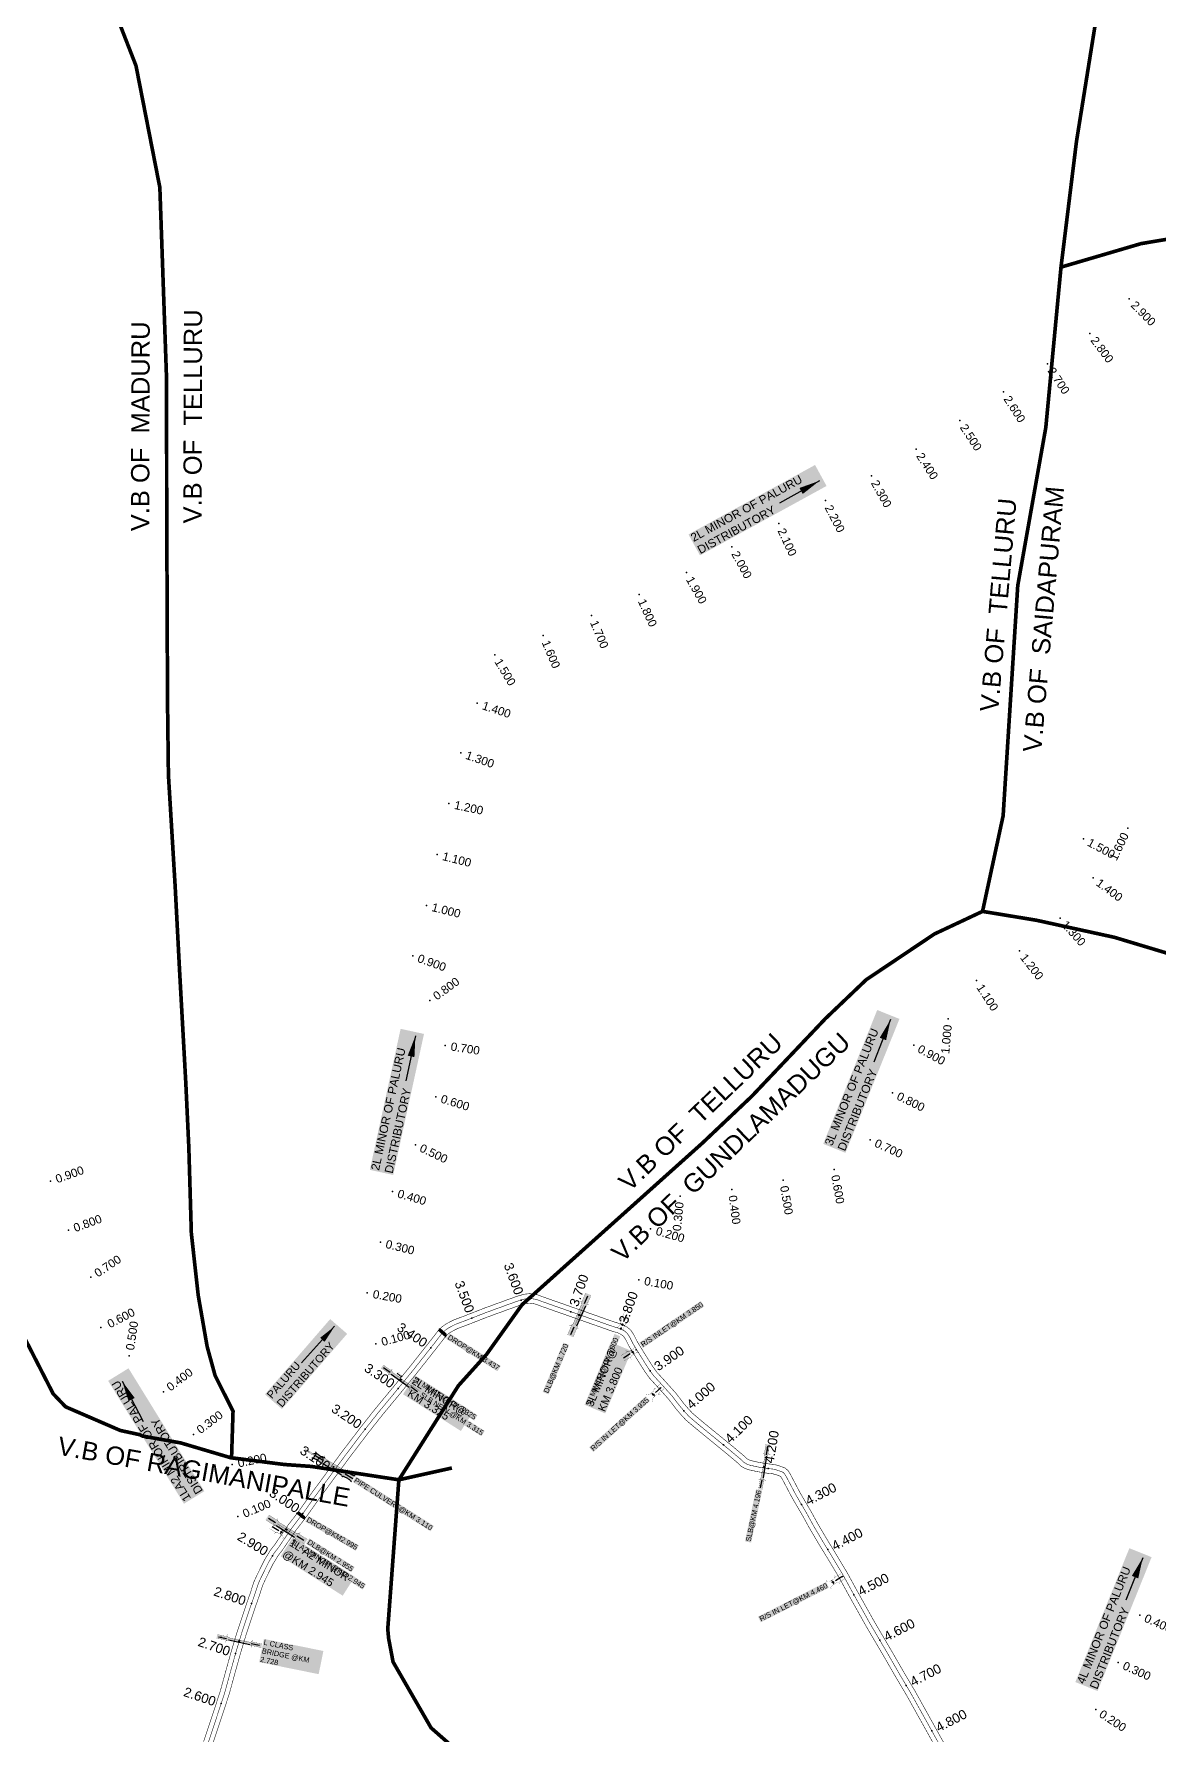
# Model space of a CAD drawing. Header units: inches. Extents: x 174104 to 230935, y 1583276 to 1631460.
# Drawn here: x 201426 to 203582, y 1603893 to 1607150 of the extents above; entities that cross this region are included whole.
import ezdxf
from ezdxf.enums import TextEntityAlignment as Align

# ---------------------------------------------------------------- set-up
doc = ezdxf.new("R2010")
doc.units = ezdxf.units.IN
doc.header["$LTSCALE"] = 15
doc.header["$MEASUREMENT"] = 0
doc.linetypes.add('ACAD_ISO02W100', pattern=[15, 12, -3])
doc.linetypes.add('HIDDEN2', pattern=[0.1875, 0.125, -0.0625])
for name, color, linetype in [('CANAL1', 7, 'Continuous'), ('CHANAGE', 1, 'Continuous'), ('CSMark', 72, 'Continuous'), ('PAPER SIZE', 5, 'Continuous'), ('RE REMARKS', 7, 'Continuous'), ('STRUCTURE', 5, 'Continuous'), ('text2', 7, 'Continuous'), ('VB', 72, 'Continuous'), ('VILLAGE BOUNDRY', 5, 'Continuous')]:
    doc.layers.add(name, color=color, linetype=linetype)
doc.styles.add('FONT1', font='Arial')
doc.styles.get("Standard").update_dxf_attribs({"font": 'arial.ttf'})
doc.dimstyles.get("Standard").update_dxf_attribs({"dimtxt": 0.18, "dimasz": 0.18, "dimexe": 0.18, "dimexo": 0.0625, "dimgap": 0.09, "dimtad": 0, "dimtih": 1, "dimtoh": 1, "dimdec": 4, "dimzin": 0, "dimdsep": 46, "dimtxsty": 'Standard', "dimcen": 0.09, "dimadec": 0, "dimazin": 0, "dimtfac": 1, "dimtdec": 4, "dimtofl": 0, "dimtmove": 0, "dimatfit": 3, "dimfxl": 1, "dimtolj": 1, "dimtzin": 0, "dimarcsym": 0})

# ---------------------------------------------------------------- blocks, each defined once
blk = doc.blocks.new('DROP')
h = blk.add_hatch()
h.set_pattern_fill('ANSI31', color=1, scale=10, angle=45)
h.set_pattern_definition([(90, (-324.4107, -25.7687), (-1.25, 0), [])])
h.paths.add_polyline_path([(-9.9, -4.3), (-13.8, 4.1), (13.8, 4.1), (10.2, -4.3)])
at = {"layer": 'STRUCTURE', "color": 5, "const_width": 0.49}
blk.add_lwpolyline([(-9.9, -4.3), (-13.8, 4.1), (13.8, 4.1), (10.2, -4.3), (-9.9, -4.3)], dxfattribs=at)
at = {"layer": 'STRUCTURE', "color": 5}
blk.add_circle((0, 0), 1.33, dxfattribs=at)
blk = doc.blocks.new('SLB')
at = {"layer": 'STRUCTURE'}
h = blk.add_hatch(dxfattribs=at)
h.set_pattern_fill('DOTS', color=6, scale=20, angle=320.3722, style=0)
h.set_pattern_definition([(320.372247934, (-159.4327, -72.9564), (1.2786241598, 0.5641323054), [0, -1.25])])
h.paths.add_polyline_path([(769699.5, 1706871.1), (769699.5, 1706861.1), (769729.1, 1706861.1), (769732.1, 1706863.1), (769792.1, 1706863.1), (769795.1, 1706861.1), (769824.7, 1706861.1), (769824.7, 1706871.1), (769795.1, 1706871.1), (769792.1, 1706869.1), (769732.1, 1706869.1), (769729.1, 1706871.1)])
at = {"layer": 'STRUCTURE', "color": 6, "linetype": 'ACAD_ISO02W100', "ltscale": 0.5, "const_width": 0.5}
for points in [[(769699.5, 1706871.1), (769729.1, 1706871.1)], [(769699.5, 1706861.1), (769729.1, 1706861.1)], [(769795.1, 1706871.1), (769824.7, 1706871.1)], [(769795.1, 1706861.1), (769824.7, 1706861.1)]]:
    blk.add_lwpolyline(points, dxfattribs=at)
at = {"layer": 'STRUCTURE', "color": 6, "const_width": 0.628}
for points in [[(769726.1, 1706877.1), (769726.1, 1706873.1), (769732.1, 1706869.1), (769792.1, 1706869.1), (769798.1, 1706873.1), (769798.1, 1706877.1)], [(769726.1, 1706855.1), (769726.1, 1706859.1), (769732.1, 1706863.1), (769792.1, 1706863.1), (769798.1, 1706859.1), (769798.1, 1706855.1)]]:
    blk.add_lwpolyline(points, dxfattribs=at)
at = {"layer": 'STRUCTURE', "color": 6}
blk.add_lwpolyline([(769732.1, 1706863.1), (769792.1, 1706863.1)], dxfattribs=at)
blk.add_lwpolyline([(769732.1, 1706863.1), (769792.1, 1706863.1)], dxfattribs=at)
at = {"layer": 'STRUCTURE', "color": 0}
blk.add_circle((769762.1, 1706866.1), 1.24, dxfattribs=at)
for points in [[(769703.8, 1706866), (769726.7, 1706866)], [(769818.6, 1706865.8), (769795.7, 1706865.8)]]:
    blk.add_leader(points, dimstyle='Standard', override={"dimasz": 10, "dimgap": 0.09, "dimtad": 0}, dxfattribs=at)
blk = doc.blocks.new('OT')
at = {"layer": 'STRUCTURE', "color": 190}
for points, const_width in [([(769751.4, 1706595.8), (769729.4, 1706595.8)], 0.5), ([(769751.4, 1706579), (769729.4, 1706579)], 0.5), ([(769775.2, 1706601.8), (769775.2, 1706597.8), (769769.2, 1706593.8), (769761.8, 1706593.8), (769754.4, 1706593.8), (769748.4, 1706597.8), (769748.4, 1706601.8)], 0.5), ([(769748.4, 1706573), (769748.4, 1706577), (769754.4, 1706581), (769761.8, 1706581), (769761.8, 1706581), (769761.8, 1706581), (769769.2, 1706581), (769775.2, 1706577), (769775.2, 1706573)], 0.5), ([(769761.8, 1706593.8), (769761.8, 1706581)], 2.5)]:
    blk.add_lwpolyline(points, dxfattribs=dict(at, const_width=const_width))
at = {"layer": 'STRUCTURE', "color": 0}
blk.add_circle((769761.8, 1706587.4), 1.87, dxfattribs=at)
blk.add_leader([(769732.6, 1706587.4), (769753.8, 1706587.4)], dimstyle='Standard', override={"dimasz": 10, "dimgap": 0.09, "dimtad": 0}, dxfattribs=at)
blk = doc.blocks.new('DLB')
at = {"layer": 'STRUCTURE'}
h = blk.add_hatch(dxfattribs=at)
h.set_pattern_fill('DOTS', color=6, scale=20, angle=320.37224793, style=0)
h.paths.add_polyline_path([(769699.5, 1706950), (769699.5, 1706934), (769729.1, 1706934), (769732.1, 1706936), (769792.1, 1706936), (769795.1, 1706934), (769824.7, 1706934), (769824.7, 1706950), (769795.1, 1706950), (769792.1, 1706948), (769732.1, 1706948), (769729.1, 1706950)])
at = {"layer": 'STRUCTURE', "color": 6, "linetype": 'ACAD_ISO02W100', "ltscale": 0.5, "const_width": 0.5}
for points in [[(769699.5, 1706950), (769729.1, 1706950)], [(769699.5, 1706934), (769729.1, 1706934)], [(769795.1, 1706950), (769824.7, 1706950)], [(769795.1, 1706934), (769824.7, 1706934)]]:
    blk.add_lwpolyline(points, dxfattribs=at)
at = {"layer": 'STRUCTURE', "color": 6, "const_width": 0.628}
for points in [[(769726.1, 1706956), (769726.1, 1706952), (769732.1, 1706948), (769792.1, 1706948), (769798.1, 1706952), (769798.1, 1706956)], [(769726.1, 1706928), (769726.1, 1706932), (769732.1, 1706936), (769792.1, 1706936), (769798.1, 1706932), (769798.1, 1706928)], [(769732.1, 1706942), (769792.1, 1706942)]]:
    blk.add_lwpolyline(points, dxfattribs=at)
at = {"layer": 'STRUCTURE', "color": 6}
blk.add_lwpolyline([(769732.1, 1706936), (769792.1, 1706936)], dxfattribs=at)
blk.add_lwpolyline([(769732.1, 1706936), (769792.1, 1706936)], dxfattribs=at)
at = {"layer": 'STRUCTURE', "color": 0}
blk.add_circle((769762.1, 1706942), 1.8, dxfattribs=at)
for points in [[(769703.8, 1706942), (769726.7, 1706942)], [(769818.6, 1706942), (769795.7, 1706942)]]:
    blk.add_leader(points, dimstyle='Standard', override={"dimasz": 10, "dimgap": 0.09, "dimtad": 0}, dxfattribs=at)
blk = doc.blocks.new('SP')
at = {"layer": 'STRUCTURE'}
h = blk.add_hatch(dxfattribs=at)
h.set_pattern_fill('DASH', color=256, scale=8, style=0)
edge = h.paths.add_edge_path()
edge.add_spline(control_points=[(769825.7, 1706742.1), (769825.3, 1706741.8), (769823.8, 1706740.8), (769820.9, 1706740.3), (769817, 1706739.7), (769811.4, 1706738.9), (769804, 1706739.7), (769798.4, 1706741), (769795.6, 1706741.6)], knot_values=[0, 0, 0, 0, 1.613557, 5.24513, 8.624976, 13.470124, 22.190216, 30.746377, 30.746377, 30.746377, 30.746377], degree=3, periodic=0)
edge.add_line((769795.6, 1706741.6), (769792.6, 1706739.6))
edge.add_line((769792.6, 1706739.6), (769732.6, 1706739.6))
edge.add_line((769732.6, 1706739.6), (769729.6, 1706741.6))
edge.add_spline(control_points=[(769729.6, 1706741.6), (769726.9, 1706740.9), (769721.3, 1706739.5), (769713.9, 1706738.5), (769708.3, 1706739.1), (769704.4, 1706739.6), (769701.5, 1706740), (769700, 1706741), (769699.5, 1706741.3)], knot_values=[0, 0, 0, 0, 8.556161, 17.276253, 22.121402, 25.501247, 29.13282, 30.746377, 30.746377, 30.746377, 30.746377], degree=3, periodic=0)
edge.add_line((769699.5, 1706741.3), (769699.5, 1706722.1))
edge.add_spline(control_points=[(769699.5, 1706722.1), (769700, 1706722.4), (769701.4, 1706723.4), (769704.3, 1706724), (769708.2, 1706724.5), (769713.8, 1706725.3), (769721.2, 1706724.5), (769726.8, 1706723.3), (769729.6, 1706722.6)], knot_values=[0, 0, 0, 0, 1.613557, 5.24513, 8.624976, 13.470124, 22.190216, 30.746377, 30.746377, 30.746377, 30.746377], degree=3, periodic=0)
edge.add_line((769729.6, 1706722.6), (769732.6, 1706724.6))
edge.add_line((769732.6, 1706724.6), (769792.6, 1706724.6))
edge.add_line((769792.6, 1706724.6), (769795.6, 1706722.6))
edge.add_spline(control_points=[(769795.6, 1706722.6), (769798.4, 1706723.3), (769803.9, 1706724.8), (769811.3, 1706725.8), (769817, 1706725.1), (769820.9, 1706724.7), (769823.8, 1706724.2), (769825.2, 1706723.3), (769825.7, 1706723)], knot_values=[0, 0, 0, 0, 8.556161, 17.276253, 22.121402, 25.501247, 29.13282, 30.746377, 30.746377, 30.746377, 30.746377], degree=3, periodic=0)
edge.add_line((769825.7, 1706723), (769825.7, 1706742.1))
h.paths.add_polyline_path([(769764.2, 1706732.1, -1), (769761.1, 1706732.1, -1)], flags=0)
h.paths.add_polyline_path([(769761.1, 1706732.1, 1), (769764.2, 1706732.1, 1)], flags=16)
at = {"layer": 'STRUCTURE', "const_width": 0.628}
for points in [[(769726.6, 1706747.6), (769726.6, 1706743.6), (769732.6, 1706739.6), (769792.6, 1706739.6), (769798.6, 1706743.6), (769798.6, 1706747.6)], [(769726.6, 1706716.6), (769726.6, 1706720.6), (769732.6, 1706724.6), (769792.6, 1706724.6), (769798.6, 1706720.6), (769798.6, 1706716.6)]]:
    blk.add_lwpolyline(points, dxfattribs=at)
at = {"layer": 'STRUCTURE', "color": 3}
blk.add_lwpolyline([(769732.6, 1706724.6), (769792.6, 1706724.6)], dxfattribs=at)
blk.add_lwpolyline([(769732.6, 1706724.6), (769792.6, 1706724.6)], dxfattribs=at)
at = {"layer": 'STRUCTURE', "color": 0}
blk.add_circle((769762.6, 1706732.1), 1.55, dxfattribs=at)
at = {"layer": 'STRUCTURE'}
for points in [[(769699.5, 1706741.3), (769700.9, 1706740.5), (769704.4, 1706739.6), (769707.8, 1706739.2), (769712.6, 1706738.8), (769721.3, 1706739.7), (769729.6, 1706741.6)], [(769699.5, 1706722.1), (769700.9, 1706723), (769704.4, 1706724), (769707.7, 1706724.5), (769712.5, 1706725), (769721.2, 1706724.4), (769729.6, 1706722.6)], [(769825.7, 1706742.1), (769824.3, 1706741.3), (769820.8, 1706740.3), (769817.5, 1706739.8), (769812.7, 1706739.2), (769804, 1706739.9), (769795.6, 1706741.6)], [(769825.7, 1706723), (769824.3, 1706723.8), (769820.8, 1706724.7), (769817.4, 1706725.1), (769812.6, 1706725.5), (769803.9, 1706724.6), (769795.6, 1706722.6)]]:
    blk.add_spline(points, degree=3, dxfattribs=at)
at = {"layer": 'STRUCTURE', "color": 0}
blk.add_text('STREAM', height=5, dxfattribs=at).set_placement((769684.3, 1706732.1), align=Align.MIDDLE_CENTER)
for points in [[(769727.4, 1706732.1), (769700.8, 1706732.1)], [(769824.4, 1706732.1), (769800.5, 1706732.1)]]:
    blk.add_leader(points, dimstyle='Standard', override={"dimasz": 10, "dimgap": 0.09, "dimtad": 0}, dxfattribs=at)

msp = doc.modelspace()

# ---------------------------------------------------------------- linework, layer by layer
at = {"layer": 'CANAL1', "color": 200, "const_width": 1}
for points in [[(201751.25534, 1603878.86158), (201768.69738, 1603931.36659), (201782.86783, 1603974.38428), (201794.07026, 1604015.21239), (201803.43301, 1604048.73015), (201815.71137, 1604089.89293), (201832.77605, 1604140.97147), (201840.36989, 1604162.47687), (201847.59934, 1604184.6647), (201853.5187, 1604197.66863), (201868.1332, 1604227.17516), (201879.39176, 1604245.6825), (201886.86941, 1604255.10733), (201898.15998, 1604271.6524), (201913.14579, 1604293.5573), (201934.11021, 1604320.93854), (201958.2365, 1604354.89897), (201989.74704, 1604397.68781), (202014.75793, 1604431.67258), (202049.90481, 1604478.0485), (202078.89816, 1604514.80427), (202113.26125, 1604556.38667), (202146.20189, 1604596.70712), (202185.97356, 1604647.07618), (202200.96268, 1604666.49859), (202208.8782, 1604674.16642), (202216.73063, 1604679.54905), (202230.78973, 1604686.7592), (202250.58985, 1604694.12612), (202289.11901, 1604709.19152), (202332.93459, 1604725.14753), (202352.47598, 1604732.13733), (202365.77161, 1604735.9336), (202376.17527, 1604736.95385), (202390.51908, 1604734.80414), (202405.84865, 1604729.21401), (202485.57277, 1604701.11419), (202538.97374, 1604682.3277), (202551.51217, 1604678.6376), (202561.93935, 1604673.46217), (202569.52256, 1604667.04662), (202575.22537, 1604658.49666), (202581.37152, 1604646.18504), (202584.89219, 1604640.28544), (202599.22469, 1604616.99177), (202611.92451, 1604597.05054), (202619.84308, 1604586.08171), (202637.24137, 1604567.10828), (202655.77742, 1604546.54357), (202670.19464, 1604527.66499), (202679.36972, 1604516.92868), (202687.41046, 1604508.19597), (202696.49599, 1604500.36861), (202709.65432, 1604489.37967), (202765.78379, 1604443.47974), (202787.15731, 1604425.54164), (202792.08059, 1604420.72306), (202795.6844, 1604418.66142), (202800.60112, 1604416.92937), (202815.91617, 1604413.51537), (202834.14825, 1604410.6851), (202844.79746, 1604409.62176), (202855.54822, 1604406.58722), (202865.9089, 1604402.52715), (202871.32226, 1604397.46137), (202875.0255, 1604391.37631), (202885.06796, 1604372.40013), (202893.04356, 1604357.2037), (202901.96134, 1604341.746), (202914.12712, 1604321.07152), (202927.68034, 1604296.42557), (202946.111, 1604265.19613), (202961.49256, 1604240.1162), (202983.56768, 1604203.37259), (203004.07108, 1604165.99873), (203036.32458, 1604108.31865), (203070.08116, 1604050.97463), (203093.74238, 1604009.91186), (203113.94484, 1603975.89753), (203141.24709, 1603926.87996), (203174.19866, 1603867.56256)], [(201768.32266, 1603873.14242), (201785.78662, 1603925.71341), (201800.10617, 1603969.18372), (201811.41774, 1604010.40961), (201820.72699, 1604043.73585), (201832.87663, 1604084.46707), (201849.79995, 1604135.12253), (201857.41611, 1604156.69113), (201864.40066, 1604178.1273), (201869.7793, 1604189.94337), (201883.9168, 1604218.48684), (201894.18824, 1604235.3715), (201901.37259, 1604244.42667), (201913.02202, 1604261.4976), (201927.73021, 1604282.9967), (201948.59779, 1604310.25146), (201972.8215, 1604344.34903), (202004.24096, 1604387.01419), (202029.18007, 1604420.90142), (202064.14519, 1604467.0375), (202092.90384, 1604503.49573), (202127.16875, 1604544.95933), (202160.23611, 1604585.43488), (202200.16244, 1604635.99982), (202214.41932, 1604654.47341), (202220.3098, 1604660.17958), (202225.96337, 1604664.05495), (202238.06027, 1604670.2588), (202257.00615, 1604677.30788), (202295.47699, 1604692.35048), (202339.04541, 1604708.21647), (202357.98402, 1604714.99067), (202369.14839, 1604718.1784), (202375.71273, 1604718.82215), (202386.05692, 1604717.27186), (202399.77335, 1604712.26999), (202479.58923, 1604684.13781), (202533.44226, 1604665.1923), (202544.91983, 1604661.8144), (202551.98065, 1604658.30983), (202555.95744, 1604654.94538), (202559.62463, 1604649.44734), (202565.56848, 1604637.54096), (202569.49781, 1604630.95656), (202583.96731, 1604607.44023), (202597.02349, 1604586.93946), (202605.86492, 1604574.69229), (202623.92263, 1604554.99972), (202641.91658, 1604535.03643), (202656.18936, 1604516.34701), (202665.90228, 1604504.98132), (202674.87354, 1604495.23803), (202684.85201, 1604486.64139), (202698.18768, 1604475.50433), (202754.30021, 1604429.61826), (202775.05869, 1604412.19636), (202781.13941, 1604406.24494), (202788.1636, 1604402.22658), (202795.63488, 1604399.59463), (202812.57383, 1604395.81863), (202831.87175, 1604392.8229), (202841.43254, 1604391.86824), (202849.80578, 1604389.50478), (202856.1291, 1604387.02685), (202857.22574, 1604386.00063), (202859.3685, 1604382.47969), (202869.14404, 1604364.00787), (202877.27244, 1604348.5203), (202886.40866, 1604332.684), (202898.48088, 1604312.16848), (202912.03966, 1604287.51243), (202930.687, 1604255.91587), (202946.10544, 1604230.7758), (202967.95632, 1604194.40541), (202988.32492, 1604157.27727), (203020.71142, 1604099.35935), (203054.52684, 1604041.91537), (203078.20562, 1604000.82214), (203098.34116, 1603966.92047), (203125.51691, 1603918.13004), (203158.56134, 1603858.64544)]]:
    msp.add_lwpolyline(points, dxfattribs=at)
at = {"layer": 'CANAL1', "color": 1, "linetype": 'HIDDEN2', "ltscale": 4, "const_width": 1}
msp.add_lwpolyline([(201759.789, 1603876.002), (201777.242, 1603928.54), (201791.487, 1603971.784), (201802.744, 1604012.811), (201812.08, 1604046.233), (201824.294, 1604087.18), (201841.288, 1604138.047), (201848.893, 1604159.584), (201856, 1604181.396), (201861.649, 1604193.806), (201876.025, 1604222.831), (201886.79, 1604240.527), (201894.121, 1604249.767), (201905.591, 1604266.575), (201920.438, 1604288.277), (201941.354, 1604315.595), (201965.529, 1604349.624), (201996.994, 1604392.351), (202021.969, 1604426.287), (202057.025, 1604472.543), (202085.901, 1604509.15), (202120.215, 1604550.673), (202153.219, 1604591.071), (202193.068, 1604641.538), (202207.691, 1604660.486), (202214.594, 1604667.173), (202221.347, 1604671.802), (202234.425, 1604678.509), (202253.798, 1604685.717), (202292.298, 1604700.771), (202335.99, 1604716.682), (202355.23, 1604723.564), (202367.46, 1604727.056), (202375.944, 1604727.888), (202388.288, 1604726.038), (202402.811, 1604720.742), (202482.581, 1604692.626), (202536.208, 1604673.76), (202548.216, 1604670.226), (202556.96, 1604665.886), (202562.74, 1604660.996), (202567.425, 1604653.972), (202573.47, 1604641.863), (202577.195, 1604635.621), (202591.596, 1604612.216), (202604.474, 1604591.995), (202612.854, 1604580.387), (202630.582, 1604561.054), (202648.847, 1604540.79), (202663.192, 1604522.006), (202672.636, 1604510.955), (202681.142, 1604501.717), (202690.674, 1604493.505), (202703.921, 1604482.442), (202760.042, 1604436.549), (202781.108, 1604418.869), (202786.61, 1604413.484), (202791.924, 1604410.444), (202798.118, 1604408.262), (202814.245, 1604404.667), (202833.01, 1604401.754), (202843.115, 1604400.745), (202852.677, 1604398.046), (202861.019, 1604394.777), (202864.274, 1604391.731), (202867.197, 1604386.928), (202877.106, 1604368.204), (202885.158, 1604352.862), (202894.185, 1604337.215), (202906.304, 1604316.62), (202919.86, 1604291.969), (202938.399, 1604260.556), (202953.799, 1604235.446), (202975.762, 1604198.889), (202996.198, 1604161.638), (203028.518, 1604103.839), (203062.304, 1604046.445), (203085.974, 1604005.367), (203106.143, 1603971.409), (203133.382, 1603922.505), (203166.38, 1603863.104)], dxfattribs=at)
at = {"layer": 'CSMark'}
for p in [(203524.27696, 1606642.74732), (203449.33579, 1606576.77417), (203368.04042, 1606518.58304), (203283.88412, 1606464.5682), (203200.00157, 1606410.12865), (203116.43972, 1606355.19793), (203030.85635, 1606303.51762), (202942.68893, 1606256.33728), (202852.9697, 1606212.19664), (202763.50451, 1606167.5797), (202676.29575, 1606118.65934), (202585.60491, 1606076.71434), (202494.24408, 1606036.06019), (202401.80772, 1605997.91346), (202308.97391, 1605961.17855), (202275.53119, 1605868.09888), (202243.95041, 1605773.23447), (202221.1797, 1605675.90941), (203436.67366, 1605608.44397), (203521.78961, 1605628.84472), (202198.7376, 1605578.49953), (203455.46519, 1605533.46985), (202178.21863, 1605480.72542), (203392.16879, 1605456.37923), (202151.89466, 1605384.30709), (203314.0719, 1605393.94897), (203231.94876, 1605337.07382), (202184.49876, 1605298.34753), (203177.95792, 1605263.17797), (202214.04225, 1605212.53162), (203111.61105, 1605213.17406), (202195.85012, 1605114.29624), (203071.13371, 1605121.80142), (202156.91375, 1605022.26884), (203028.30537, 1605031.44116), (201457.88006, 1604952.15477), (202861.55553, 1604954.42285), (202959.3479, 1604975.11719), (202112.96048, 1604932.59725), (202664.13386, 1604923.56114), (202763.2366, 1604936.24325), (201492.44069, 1604858.31865), (202607.70119, 1604860.87187), (202089.87028, 1604835.33862), (201535.05928, 1604768.22186), (202584.88595, 1604763.59757), (202064.88404, 1604738.55802), (201554.43191, 1604672.08802), (202081.37301, 1604641.0877), (201608.315, 1604617.91316), (201674.29464, 1604548.86417), (201731.87105, 1604467.17014), (201806.16815, 1604409.37889), (201817.02935, 1604310.26936), (203544.92287, 1604121.22417), (203503.62248, 1604030.15212), (203460.42583, 1603940.07987)]:
    msp.add_point(p, dxfattribs=at)
at = {"layer": 'text2', "color": 2, "linetype": 'Continuous'}
for p in [(202359.4095, 1604724.75736), (202265.3582, 1604690.23719), (202455.03028, 1604702.33662), (202549.67363, 1604669.50252), (202186.44194, 1604633.14638), (202606.69792, 1604588.91442), (202123.73971, 1604554.98736), (202671.33977, 1604512.4718), (202060.6527, 1604477.14194), (202747.12614, 1604447.11095), (202000.44779, 1604397.04401), (202833.12763, 1604401.74225), (202896.5267, 1604333.23552), (201941.60095, 1604315.94261), (201883.18585, 1604234.60234), (202946.93039, 1604246.64541), (201843.07913, 1604143.11939), (202997.14076, 1604159.95202), (203046.73771, 1604072.88825), (201812.51865, 1604047.70355), (203097.26512, 1603986.35644), (201784.78344, 1603951.43379), (203146.41679, 1603899.04055)]:
    msp.add_point(p, dxfattribs=at)
at = {"layer": 'text2', "color": 3}
for p in [(202471, 1604696, 139), (202203, 1604669, 138), (202551, 1604671, 140), (202580, 1604629, 141), (202130, 1604578, 137), (202626, 1604556, 142), (202000, 1604405, 135), (202825, 1604405, 143), (201900, 1604280, 132), (201910, 1604285, 133), (202975, 1604195, 144), (201819.56879, 1604071.3389)]:
    msp.add_point(p, dxfattribs=at)
at = {"layer": 'VILLAGE BOUNDRY', "linetype": 'HIDDEN2', "ltscale": 20, "const_width": 7}
for points in [[(203623.24902, 1606761.45922), (203547.37234, 1606748.76869), (203393.82734, 1606703.64372), (203423.46133, 1606944.28884), (203466.8559, 1607215.33819), (203502.87516, 1607409.2767), (203609.57797, 1607953.49726)], [(201804.75582, 1604422.1162), (201807.60212, 1604511.71297), (201773.21037, 1604580.05906), (201757.97591, 1604635.757), (201740.90505, 1604733.70024), (201727.72459, 1604852.70064), (201722.92226, 1605016.94389), (201717.16679, 1605139.7), (201705.2512, 1605354.44158), (201696.77996, 1605516.36546), (201683.81563, 1605730.68723), (201682.11069, 1605868.08167), (201681.15611, 1606099.56703), (201680.44413, 1606285.30452), (201680.43616, 1606343.54328), (201680.41685, 1606484.63122), (201667.39152, 1606856.14349), (201621.66295, 1607089.61523), (201536.23633, 1607308.88114)], [(203243.51056, 1605469.34201), (203282.96109, 1605652.54935), (203311.01304, 1606093.76397), (203364.74565, 1606396.5482), (203393.82734, 1606703.64372)], [(203631.0552, 1605379.03001), (203496.3153, 1605419.60622), (203346.42203, 1605452.4244), (203243.51056, 1605469.34201), (203151.46304, 1605426.11307), (203020.63017, 1605338.41993), (202942.41845, 1605263.82651), (202801.28948, 1605114.98087), (202706.78865, 1605025.46712), (202361.30523, 1604715.78976), (202293.41493, 1604620.71556), (202239.41975, 1604560.72272), (202125.32666, 1604380.31507)], [(201407.75877, 1604653.11333), (201463.06565, 1604545.02054), (201486.84308, 1604520.14936), (201591.57343, 1604474.84417), (201628.88541, 1604466.75959), (201633.81043, 1604464.20169), (201707.42244, 1604450.9581), (201803.0751, 1604422.61423), (201905.90723, 1604409.61908), (201957.53979, 1604405.92981), (202125.32666, 1604380.31507), (202226.96389, 1604402.93885), (202125.32666, 1604380.31507), (202104.04621, 1604094.70941), (202105.54689, 1604077.03114), (202114.18629, 1604031.38501), (202187.02487, 1603905.04096), (202427.60345, 1603694.13636)]]:
    msp.add_lwpolyline(points, dxfattribs=at)

# ---------------------------------------------------------------- block references
at = {"xscale": 0.7, "yscale": 0.7, "zscale": 0.7}
for p, rotation in [((202209.52581, 1604662.2634), 139.2515969278245), ((201938.41811, 1604312.16272), 141.5639985700664)]:
    msp.add_blockref('DROP', p, dxfattribs=dict(at, rotation=rotation))
at = {"layer": 'STRUCTURE', "color": 0}
for name, p, xscale, yscale, zscale, rotation in [('DLB', (1085171.63233, 635742.88419, 139), 0.7, 0.7, 0.7, 66.60647161391772), ('OT', (-689641.86506, 2564585.93519, 140), 0.7000000000000001, 0.7000000000000001, 0.7000000000000001, 247.1841118371075), ('OT', (361616.0946, 303801.10456, 141), 0.7000000000000001, 0.7000000000000001, 0.7000000000000001, 31.24847846797601), ('SLB', (-931658.36686, 946978.13114), 0.7, 0.7, 0.7, 324.3880396596535), ('OT', (-388178.10229, 1320156.42215, 137), 0.35, 0.35, 0.35, 320.0035532902895), ('OT', (-209358.42244, 2848616.4078), 0.7, 0.7, 0.7, 222.6000443810564), ('SP', (-882162.45889, 868014.07742, 135), 0.7, 0.7, 0.7, 328.461463437841), ('SLB', (1294599.36315, 879193.14848, 143), 0.7, 0.7, 0.7, 80.68028559754713), ('DLB', (-892019.7414, 882240.49456, 133), 0.7, 0.7, 0.7, 327.7001243439228), ('OT', (-881966.94526, 867618.88164, 132), 0.7, 0.7, 0.7, 328.4802920970345), ('OT', (48557.36125, 2905567.05022), 0.7, 0.7, 0.7, 211.0439983862775), ('SLB', (-573431.04758, 547241.1863), 0.7, 0.7, 0.7, 348.0120496766741)]:
    msp.add_blockref(name, p, dxfattribs=dict(at, xscale=xscale, yscale=yscale, zscale=zscale, rotation=rotation))

# ---------------------------------------------------------------- texts
at = {"layer": 'CHANAGE', "style": 'FONT1'}
for s, rotation, p in [('2.900', 314.60111701, (203532.0008, 1606634.91519)), ('2.800', 306.76357719, (203455.91945, 1606567.96194)), ('2.700', 303.35955283, (203374.08923, 1606509.39544)), ('2.600', 302.74591955, (203289.83418, 1606455.31635)), ('2.500', 303.20504874, (203206.02558, 1606400.92477)), ('2.400', 303.01217733, (203122.43271, 1606345.97383)), ('2.300', 299.06832419, (203036.20073, 1606293.90317)), ('2.200', 297.4573066, (202947.76089, 1606246.57638)), ('2.100', 294.86395085, (202857.59481, 1606202.21624)), ('2.000', 298.63655475, (202768.77629, 1606157.92525)), ('1.900', 299.62382868, (202681.73309, 1606109.09716)), ('1.800', 294.51048819, (202590.16837, 1606066.7056)), ('1.700', 292.94202493, (202498.53187, 1606025.93029)), ('1.600', 292.8684398, (202406.0825, 1605987.77807)), ('1.500', 301.02892708, (202314.64409, 1605951.75257)), ('1.400', 341.52470131, (202285.96425, 1605864.61302)), ('1.300', 340.78388824, (202254.33753, 1605769.61401)), ('1.200', 348.27425255, (202231.95015, 1605673.67391)), ('1.500', 331.78648681, (203446.36677, 1605603.24362)), ('1.100', 345.60600566, (202209.3923, 1605575.76506)), ('1.400', 323.37359973, (203464.29316, 1605526.90731)), ('1.000', 345.9028591, (202188.88735, 1605478.04619)), ('1.300', 311.90465874, (203399.51561, 1605448.1924)), ('0.900', 340.13431621, (202162.24007, 1605380.56911)), ('1.200', 308.04465365, (203320.85093, 1605385.28613)), ('0.800', 36.12102259, (202193.38427, 1605304.83195)), ('1.100', 302.85187434, (203237.91592, 1605327.83299)), ('0.700', 351.25930225, (202224.9145, 1605210.86002)), ('0.900', 331.25241167, (203121.25527, 1605207.88359)), ('0.600', 342.90731945, (202206.36425, 1605111.06314)), ('0.800', 334.02875458, (203081.02286, 1605116.9843)), ('0.500', 334.42572397, (202166.83604, 1605017.52035)), ('0.700', 335.37179568, (203038.30471, 1605026.85715)), ('0.900', 19.76271557, (201468.23217, 1604955.87415)), ('0.600', 280.41098048, (202961.33569, 1604964.29828)), ('0.400', 343.65537404, (202123.51594, 1604929.5017)), ('0.400', 277.82762602, (202764.73473, 1604925.34574)), ('0.500', 279.7237765, (202863.41341, 1604943.58088)), ('0.800', 20.33710681, (201502.75499, 1604862.14162)), ('0.200', 344.07505229, (202618.27903, 1604857.85371)), ('0.300', 345.96221758, (202100.54178, 1604832.67045)), ('0.700', 33.74366431, (201544.20612, 1604774.33212)), ('0.100', 349.89930618, (202595.71546, 1604761.6684)), ('0.200', 349.73715549, (202075.70805, 1604736.59822)), ('0.600', 27.43322502, (201568.25227, 1604677.49626)), ('0.500', 81.60042991, (201609.92183, 1604628.79517)), ('0.100', 15.42107937, (202091.97698, 1604644.01272)), ('0.400', 37.23942085, (201683.05189, 1604555.52079)), ('0.300', 37.25123306, (201740.62693, 1604473.82856)), ('0.200', 12.21920137, (201816.91894, 1604411.70706)), ('0.100', 22.94637844, (201827.15892, 1604314.55793)), ('0.400', 335.65793716, (203554.94498, 1604116.69015)), ('0.300', 335.78114289, (203513.65432, 1604025.63967)), ('0.200', 326.86962411, (203469.63755, 1603934.06787))]:
    msp.add_text(s, height=16, rotation=rotation, dxfattribs=at).set_placement(p, align=Align.MIDDLE_LEFT)
for s, rotation, p in [('1.600', 64.50072467, (203517.05411, 1605618.91622)), ('1.000', 84.68171554, (203176.93835, 1605252.22532)), ('0.300', 84.40957336, (202663.06227, 1604912.61346))]:
    msp.add_text(s, height=16, rotation=rotation, dxfattribs=at).set_placement(p, align=Align.MIDDLE_RIGHT)
at = {"layer": 'CSMark', "color": 1}
for s, rotation, p in [('3.600', 290.3208981, (202334.34885, 1604795.03385)), ('3.500', 290.3208981, (202240.29755, 1604760.51368)), ('3.700', 70.58431478, (202459.81287, 1604713.56949)), ('3.800', 70.58431478, (202554.45622, 1604680.73539)), ('3.400', 326.10114591, (202125.02198, 1604675.50686)), ('3.900', 34.61691267, (202617.16606, 1604595.19683)), ('3.300', 326.10114591, (202062.31975, 1604597.34784)), ('4.000', 41.2684302, (202680.2168, 1604521.08917)), ('3.200', 326.10114591, (201999.23274, 1604519.50242)), ('4.100', 44.67294852, (202754.24776, 1604455.11788)), ('4.200', 80.44562838, (202834.20976, 1604412.47268)), ('3.100', 326.10114591, (201939.02783, 1604439.40448)), ('3.000', 326.10114591, (201880.18099, 1604358.30309)), ('4.300', 27.4760739, (202905.80613, 1604338.73295)), ('2.900', 328.68661446, (201818.73574, 1604274.11959)), ('4.400', 27.4760739, (202956.20981, 1604252.14283)), ('4.500', 27.4760739, (203006.42019, 1604165.44945)), ('2.800', 341.32492843, (201771.78353, 1604167.7361)), ('4.600', 27.4760739, (203056.01713, 1604078.38568)), ('2.700', 341.32492843, (201741.70682, 1604071.08086)), ('4.700', 27.4760739, (203106.54455, 1603991.85387)), ('2.600', 341.32492843, (201714.1322, 1603975.06937)), ('4.800', 27.4760739, (203155.69622, 1603904.53798))]:
    msp.add_text(s, height=18, rotation=rotation, dxfattribs=at).set_placement(p, align=Align.MIDDLE_LEFT)
at = {"layer": 'STRUCTURE', "color": 5, "attachment_point": 1, "style": 'FONT1', "bg_fill": 1, "box_fill_scale": 1.1, "bg_fill_color": 7, "bg_fill_true_color": 16777215, "bg_fill_transparency": 0}
for s, insert, char_height, width, rotation in [('{\\C1;2L MINOR OF PALURU DISTRIBUTORY}', (202682.31172, 1606190.96209), 16, 273.396588, 28.75021368), ('{\\C1;3L MINOR OF PALURU DISTRIBUTORY}', (202940.41739, 1605024.7986), 16, 273.396588, 68.03705861), ('{\\C1;2L MINOR OF PALURU DISTRIBUTORY}', (202071.58216, 1604975.33635), 16, 273.396588, 77.69016302), ('3L MINOR@  KM 3.800', (202482.98914, 1604524.89223), 15, 126.9183773, 67.26146525), ('{\\C1;1LA2 MINOR OF PALURU DISTRIBUTORY}', (201714.07534, 1604336.65004), 16, 273.396588, 121.66462859), ('2L MINOR@   KM 3.325', (202156.77432, 1604578.4054), 15, 128.3416668, 327.60139242), ('1L A2 MINOR @KM 2.945', (201922.32938, 1604267.96286), 15, 137.8222156, 327.60139242), ('{\\C1;4L MINOR OF PALURU DISTRIBUTORY}', (203423.45946, 1603993.65106), 16, 273.396588, 68.03705861)]:
    msp.add_mtext(s, dxfattribs=dict(at, insert=insert, char_height=char_height, width=width, rotation=rotation))
at = {"layer": 'STRUCTURE', "color": 5, "attachment_point": 1, "bg_fill": 1, "box_fill_scale": 1.1, "bg_fill_color": 7, "bg_fill_true_color": 16777215, "bg_fill_transparency": 0}
for s, insert, char_height, width, rotation in [('R/S INLET@KM 3.850', (202587.52107, 1604642.54675), 10, 140.1682128, 34.19419731), ('{\\C1;PALURU\\PDISTRIBUTORY}', (201870.95933, 1604544.19923), 15, 187.7186093, 49.09214108), ('DROP@KM 3.437', (202223.05512, 1604659.07855), 10, 113.7698499, 327.60139242), ('3L MINOR@KM 3.800', (202482.98914, 1604524.89223), 10, 144.8203274, 67.26146525), ('DLB@KM 3.720', (202402.14366, 1604549.1965), 10, 100.5843111, 67.26146525), ('2L MINOR@KM 3.325', (202156.77432, 1604578.4054), 10, 139.4997271, 327.60139242), ('SLB NEW @KM 3.315', (202170.02367, 1604548.89584), 10, 140.2773533, 327.60139242), ('R/S IN LET@KM 3.935', (202491.29699, 1604442.33922), 10, 144.0495225, 42.03968784), ('PIPE CULVERT@KM 3.110', (202043.77198, 1604385.00128), 10, 174.3291951, 327.60139242), ('SLB@KM 4.196', (202789.55397, 1604263.28626), 10, 99.8407913, 77.99690439), ('DROP@KM2.995', (201952.28301, 1604309.55194), 10, 109.8885402, 329.86609791), ('1L A2 MINOR @KM 2.945', (201922.32938, 1604267.96286), 10, 164.3496589, 327.60139242), ('DLB@KM 2.955', (201954.21947, 1604266.65305), 10, 100.5843111, 327.60139242), ('R/S IN LET@KM 4.460', (202814.66771, 1604117.50867), 10, 144.3436838, 27.01213191), ('L CLASS BRIDGE @KM 2.728', (201867.53868, 1604074.27838), 10, 114.254161, 348.53153445)]:
    msp.add_mtext(s, dxfattribs=dict(at, insert=insert, char_height=char_height, width=width, rotation=rotation))
at = {"layer": 'VB', "color": 1}
for s, rotation, p in [('V.B OF  TELLURU ', 89.83451569, (201729.74546, 1606212.58976)), ('V.B OF  MADURU ', 89.83451569, (201629.41893, 1606197.65448)), ('V.B OF  TELLURU', 85.03925694, (203255.9516, 1605852.11478)), ('V.B OF  SAIDAPURAM', 85.03925694, (203338.36419, 1605774.75326)), ('V.B OF  GUNDLAMADUGU ', 43.64072471, (202540.94649, 1604807.66751)), ('V.B OF  TELLURU ', 43.64072471, (202554.74169, 1604943.41315)), ('V.B OF RAGIMANIPALLE', 349.80097515, (201472.42072, 1604446.1878))]:
    msp.add_text(s, height=35, rotation=rotation, dxfattribs=at).set_placement(p, align=Align.MIDDLE_LEFT)

# ---------------------------------------------------------------- leaders
at = {"layer": 'PAPER SIZE', "color": 1}
for points in [[(202930.91299, 1606294.20223), (202854.28605, 1606251.7205)], [(203067.45922, 1605262.1201), (203035.05063, 1605180.71943)], [(202157.03053, 1605230.60032), (202138.73029, 1605144.91784)], [(201595.00362, 1604569.58209), (201635.21464, 1604491.73956)], [(203550.50128, 1604230.97256), (203518.0927, 1604149.57189)]]:
    msp.add_leader(points, dimstyle='Standard', override={"dimasz": 40, "dimgap": 0.09, "dimtad": 0, "dimtfill": 2, "dimtfillclr": 5}, dxfattribs=at)
at = {"layer": 'RE REMARKS', "color": 1}
msp.add_leader([(202002.27758, 1604674.36874), (201938.73192, 1604604.55976)], dimstyle='Standard', override={"dimasz": 35}, dxfattribs=at)

doc.saveas('drawing.dxf')
